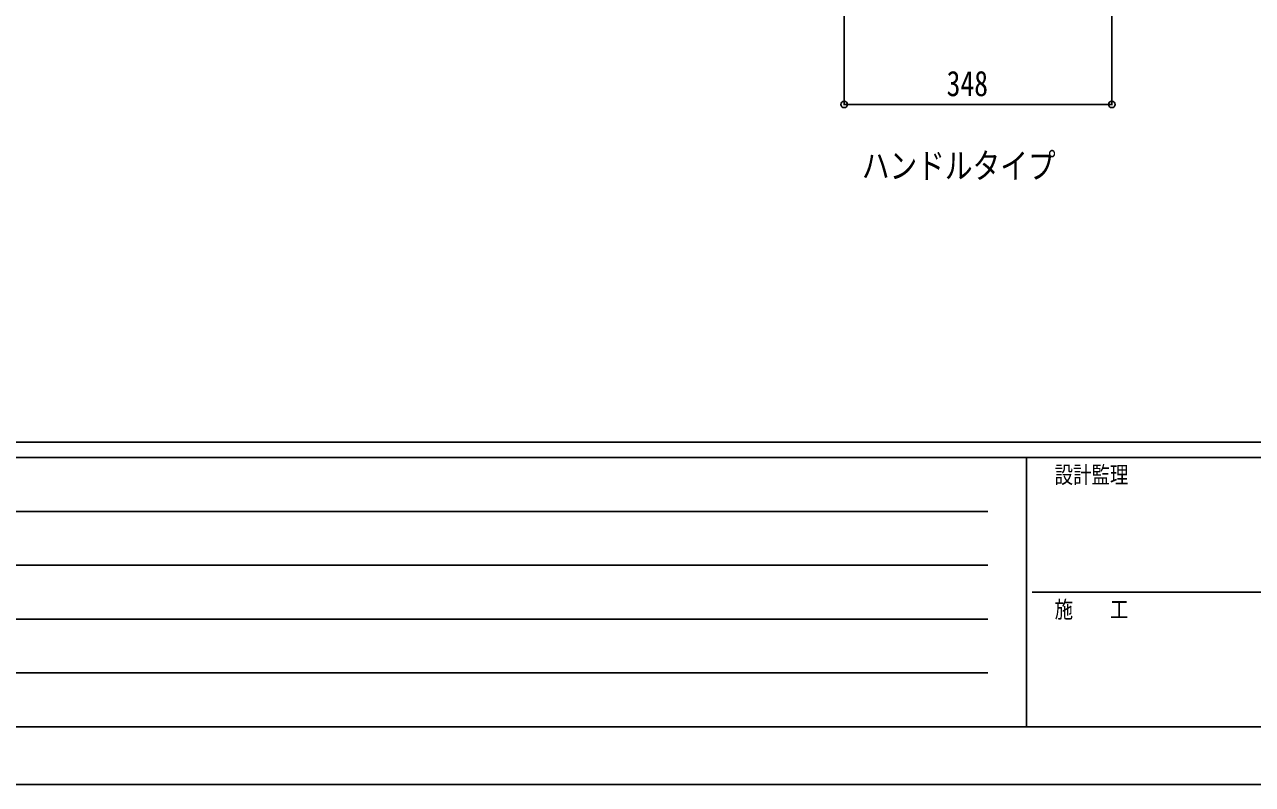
# Model space of a CAD drawing. Units: millimetres, scale not verified. Extents: x -4205 to 4205, y -2970 to 2970.
# Drawn here: x -2608 to -1011, y -2970 to -1982 of the extents above; entities that cross this region are included whole.
import ezdxf
from ezdxf.enums import TextEntityAlignment as Align

# ---------------------------------------------------------------- set-up
doc = ezdxf.new("R2010")
doc.units = ezdxf.units.MM
doc.header["$LTSCALE"] = 20
for name, color, linetype in [('0-1_USER1', 3, 'Continuous'), ('0-5_YKK_D', 6, 'Continuous'), ('0-6_YKK_ZWAK', 7, 'Continuous')]:
    doc.layers.add(name, color=color, linetype=linetype)
doc.styles.add('ＭＳ ゴシック', font='')
doc.styles.get('ＭＳ ゴシック').set_extended_font_data('MS Gothic')

msp = doc.modelspace()

# ---------------------------------------------------------------- linework, layer by layer
at = {"layer": '0-5_YKK_D'}
for p, q in [((-1541.98, -1708.8), (-1541.98, -2086.8)), ((-1193.98, -1711.8), (-1193.98, -2086.8)), ((-1541.98, -2085.8), (-1193.98, -2085.8))]:
    msp.add_line(p, q, dxfattribs=at)
for centre in [(-1541.98, -2085.8), (-1193.98, -2085.8)]:
    msp.add_circle(centre, 4.25, dxfattribs=at)
at = {"layer": '0-6_YKK_ZWAK'}
for p, q in [((3895.02, -2525), (-3904.98, -2525)), ((-1304.98, -2545), (-3904.98, -2545)), ((-1304.98, -2545), (-1304.98, -2895)), ((-4.98, -2545), (-1304.98, -2545)), ((-3862.48, -2615), (-1354.98, -2615)), ((-3862.48, -2685), (-1354.98, -2685)), ((-1297.48, -2720), (-4.98, -2720)), ((-3862.48, -2755), (-1354.98, -2755)), ((-3862.48, -2825), (-1354.98, -2825)), ((-3904.98, -2895), (-1304.98, -2895)), ((-1304.98, -2895), (-4.98, -2895))]:
    msp.add_line(p, q, dxfattribs=at)
msp.add_lwpolyline([(-4205, -2970), (4205, -2970), (4205, 2970), (-4205, 2970)], close=True, dxfattribs=at)

# ---------------------------------------------------------------- texts
at = {"layer": '0-1_USER1', "style": 'ＭＳ ゴシック', "width": 0.8}
msp.add_text('ハンドルタイプ', height=32.99, dxfattribs=at).set_placement((-1519, -2192), align=Align.BOTTOM_LEFT)
at = {"layer": '0-5_YKK_D', "style": 'ＭＳ ゴシック', "width": 0.8}
msp.add_text('348', height=32.99, dxfattribs=at).set_placement((-1408.78, -2085), align=Align.BOTTOM_LEFT)
at = {"layer": '0-6_YKK_ZWAK', "style": 'ＭＳ ゴシック', "width": 0.8}
for s, p in [('設計監理', (-1268.31, -2585)), ('施\u3000\u3000工', (-1268.31, -2760))]:
    msp.add_text(s, height=21.99, dxfattribs=at).set_placement(p, align=Align.BOTTOM_LEFT)

doc.saveas('drawing.dxf')
